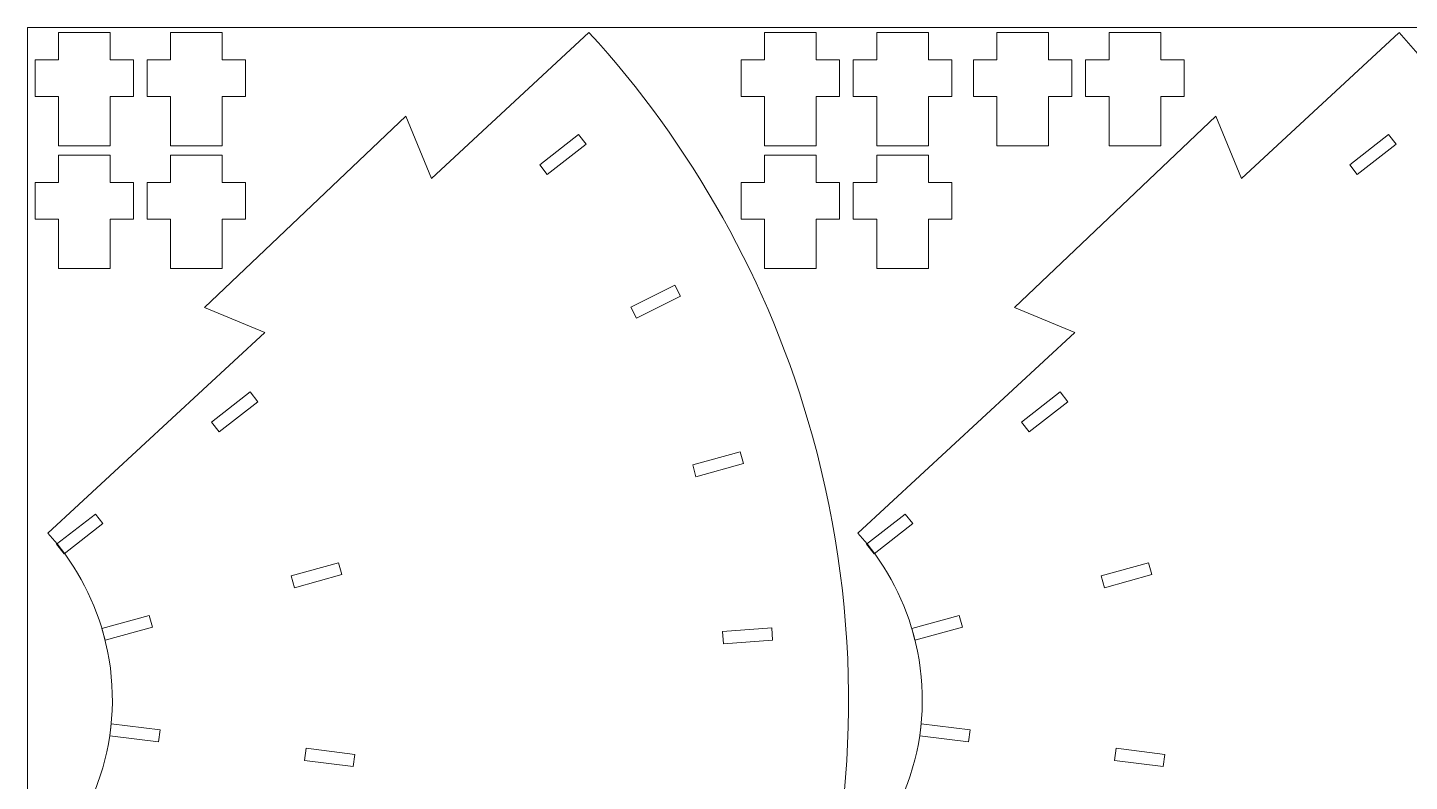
# Model space of a CAD drawing. Header units: centimetres. Extents: x -226 to -75, y 0 to 222.
# Drawn here: x -225.84 to -197.77, y 45 to 60.32 of the extents above; entities that cross this region are included whole.
import ezdxf

# ---------------------------------------------------------------- set-up
doc = ezdxf.new("R2010")
doc.units = ezdxf.units.CM
doc.header["$MEASUREMENT"] = 0
doc.layers.add('layer 1', color=7, linetype='Continuous')

msp = doc.modelspace()

# ---------------------------------------------------------------- linework, layer by layer
at = {"layer": 'layer 1', "color": 250, "lineweight": 20}
msp.add_lwpolyline([(-225.83724, 30.31703), (-175.83724, 30.31703), (-175.83724, 60.31703), (-225.83724, 60.31703), (-225.83724, 30.31703)], close=True, dxfattribs=at)
at = {"layer": 'layer 1', "color": 242, "lineweight": 9}
for points, knots in [([(-224.16221, 59.66582), (-224.16221, 59.66582), (-224.16221, 60.21584), (-224.16221, 60.21584), (-224.16221, 60.21584), (-224.16221, 60.21584), (-225.21222, 60.21584), (-225.21222, 60.21584), (-225.21222, 60.21584), (-225.21222, 60.21584), (-225.21222, 59.66582), (-225.21222, 59.66582), (-225.21222, 59.66582), (-225.21222, 59.66582), (-225.68723, 59.66582), (-225.68723, 59.66582), (-225.68723, 59.66582), (-225.68723, 59.66582), (-225.68723, 58.91582), (-225.68723, 58.91582), (-225.68723, 58.91582), (-225.68723, 58.91582), (-225.21222, 58.91582), (-225.21222, 58.91582), (-225.21222, 58.91582), (-225.21222, 58.91582), (-225.21222, 57.91583), (-225.21222, 57.91583), (-225.21222, 57.91583), (-225.21222, 57.91583), (-224.16221, 57.91583), (-224.16221, 57.91583), (-224.16221, 57.91583), (-224.16221, 57.91583), (-224.16221, 58.91582), (-224.16221, 58.91582), (-224.16221, 58.91582), (-224.16221, 58.91582), (-223.68719, 58.91582), (-223.68719, 58.91582), (-223.68719, 58.91582), (-223.68719, 58.91582), (-223.68719, 59.66582), (-223.68719, 59.66582), (-223.68719, 59.66582), (-223.68719, 59.66582), (-224.16221, 59.66582), (-224.16221, 59.66582)], [0, 0, 0, 0, 0.07692308, 0.07692308, 0.07692308, 0.07692308, 0.15384615, 0.15384615, 0.15384615, 0.15384615, 0.23076923, 0.23076923, 0.23076923, 0.23076923, 0.30769231, 0.30769231, 0.30769231, 0.30769231, 0.38461538, 0.38461538, 0.38461538, 0.38461538, 0.46153846, 0.46153846, 0.46153846, 0.46153846, 0.53846154, 0.53846154, 0.53846154, 0.53846154, 0.61538462, 0.61538462, 0.61538462, 0.61538462, 0.69230769, 0.69230769, 0.69230769, 0.69230769, 0.76923077, 0.76923077, 0.76923077, 0.76923077, 0.84615385, 0.84615385, 0.84615385, 0.84615385, 1, 1, 1, 1]), ([(-214.43265, 60.21546), (-214.43265, 60.21546), (-217.63286, 57.25467), (-217.63286, 57.25467), (-217.63286, 57.25467), (-217.63286, 57.25467), (-217.63282, 57.25474), (-217.63282, 57.25474), (-217.63282, 57.25474), (-217.63282, 57.25474), (-218.15317, 58.51737), (-218.15317, 58.51737), (-218.15317, 58.51737), (-218.15317, 58.51737), (-222.24416, 54.62704), (-222.24416, 54.62704), (-222.24416, 54.62704), (-222.24416, 54.62704), (-221.01547, 54.12532), (-221.01547, 54.12532), (-221.01547, 54.12532), (-221.01547, 54.12532), (-221.01533, 54.12539), (-221.01533, 54.12539), (-221.01533, 54.12539), (-221.01533, 54.12539), (-225.42635, 50.0446), (-225.42635, 50.0446)], [0, 0, 0, 0, 0.125, 0.125, 0.125, 0.125, 0.25, 0.25, 0.25, 0.25, 0.375, 0.375, 0.375, 0.375, 0.5, 0.5, 0.5, 0.5, 0.625, 0.625, 0.625, 0.625, 0.75, 0.75, 0.75, 0.75, 1, 1, 1, 1]), ([(-221.88459, 59.66582), (-221.88459, 59.66582), (-221.88459, 60.21584), (-221.88459, 60.21584), (-221.88459, 60.21584), (-221.88459, 60.21584), (-222.9346, 60.21584), (-222.9346, 60.21584), (-222.9346, 60.21584), (-222.9346, 60.21584), (-222.9346, 59.66582), (-222.9346, 59.66582), (-222.9346, 59.66582), (-222.9346, 59.66582), (-223.40961, 59.66582), (-223.40961, 59.66582), (-223.40961, 59.66582), (-223.40961, 59.66582), (-223.40961, 58.91582), (-223.40961, 58.91582), (-223.40961, 58.91582), (-223.40961, 58.91582), (-222.9346, 58.91582), (-222.9346, 58.91582), (-222.9346, 58.91582), (-222.9346, 58.91582), (-222.9346, 57.91583), (-222.9346, 57.91583), (-222.9346, 57.91583), (-222.9346, 57.91583), (-221.88459, 57.91583), (-221.88459, 57.91583), (-221.88459, 57.91583), (-221.88459, 57.91583), (-221.88459, 58.91582), (-221.88459, 58.91582), (-221.88459, 58.91582), (-221.88459, 58.91582), (-221.40957, 58.91582), (-221.40957, 58.91582), (-221.40957, 58.91582), (-221.40957, 58.91582), (-221.40957, 59.66582), (-221.40957, 59.66582), (-221.40957, 59.66582), (-221.40957, 59.66582), (-221.88459, 59.66582), (-221.88459, 59.66582)], [0, 0, 0, 0, 0.07692308, 0.07692308, 0.07692308, 0.07692308, 0.15384615, 0.15384615, 0.15384615, 0.15384615, 0.23076923, 0.23076923, 0.23076923, 0.23076923, 0.30769231, 0.30769231, 0.30769231, 0.30769231, 0.38461538, 0.38461538, 0.38461538, 0.38461538, 0.46153846, 0.46153846, 0.46153846, 0.46153846, 0.53846154, 0.53846154, 0.53846154, 0.53846154, 0.61538462, 0.61538462, 0.61538462, 0.61538462, 0.69230769, 0.69230769, 0.69230769, 0.69230769, 0.76923077, 0.76923077, 0.76923077, 0.76923077, 0.84615385, 0.84615385, 0.84615385, 0.84615385, 1, 1, 1, 1]), ([(-215.50558, 32.01177), (-210.23088, 36.94514), (-207.83379, 44.59185), (-209.892, 52.0187), (-209.892, 52.0187), (-210.76571, 55.17138), (-212.36141, 57.95842), (-214.43215, 60.21816)], [0, 0, 0, 0, 0.33333333, 0.33333333, 0.33333333, 0.33333333, 1, 1, 1, 1]), ([(-209.81492, 59.66582), (-209.81492, 59.66582), (-209.81492, 60.21584), (-209.81492, 60.21584), (-209.81492, 60.21584), (-209.81492, 60.21584), (-210.86493, 60.21584), (-210.86493, 60.21584), (-210.86493, 60.21584), (-210.86493, 60.21584), (-210.86493, 59.66582), (-210.86493, 59.66582), (-210.86493, 59.66582), (-210.86493, 59.66582), (-211.33994, 59.66582), (-211.33994, 59.66582), (-211.33994, 59.66582), (-211.33994, 59.66582), (-211.33994, 58.91582), (-211.33994, 58.91582), (-211.33994, 58.91582), (-211.33994, 58.91582), (-210.86493, 58.91582), (-210.86493, 58.91582), (-210.86493, 58.91582), (-210.86493, 58.91582), (-210.86493, 57.91583), (-210.86493, 57.91583), (-210.86493, 57.91583), (-210.86493, 57.91583), (-209.81492, 57.91583), (-209.81492, 57.91583), (-209.81492, 57.91583), (-209.81492, 57.91583), (-209.81492, 58.91582), (-209.81492, 58.91582), (-209.81492, 58.91582), (-209.81492, 58.91582), (-209.3399, 58.91582), (-209.3399, 58.91582), (-209.3399, 58.91582), (-209.3399, 58.91582), (-209.3399, 59.66582), (-209.3399, 59.66582), (-209.3399, 59.66582), (-209.3399, 59.66582), (-209.81492, 59.66582), (-209.81492, 59.66582)], [0, 0, 0, 0, 0.07692308, 0.07692308, 0.07692308, 0.07692308, 0.15384615, 0.15384615, 0.15384615, 0.15384615, 0.23076923, 0.23076923, 0.23076923, 0.23076923, 0.30769231, 0.30769231, 0.30769231, 0.30769231, 0.38461538, 0.38461538, 0.38461538, 0.38461538, 0.46153846, 0.46153846, 0.46153846, 0.46153846, 0.53846154, 0.53846154, 0.53846154, 0.53846154, 0.61538462, 0.61538462, 0.61538462, 0.61538462, 0.69230769, 0.69230769, 0.69230769, 0.69230769, 0.76923077, 0.76923077, 0.76923077, 0.76923077, 0.84615385, 0.84615385, 0.84615385, 0.84615385, 1, 1, 1, 1]), ([(-207.5373, 59.66582), (-207.5373, 59.66582), (-207.5373, 60.21584), (-207.5373, 60.21584), (-207.5373, 60.21584), (-207.5373, 60.21584), (-208.58731, 60.21584), (-208.58731, 60.21584), (-208.58731, 60.21584), (-208.58731, 60.21584), (-208.58731, 59.66582), (-208.58731, 59.66582), (-208.58731, 59.66582), (-208.58731, 59.66582), (-209.06232, 59.66582), (-209.06232, 59.66582), (-209.06232, 59.66582), (-209.06232, 59.66582), (-209.06232, 58.91582), (-209.06232, 58.91582), (-209.06232, 58.91582), (-209.06232, 58.91582), (-208.58731, 58.91582), (-208.58731, 58.91582), (-208.58731, 58.91582), (-208.58731, 58.91582), (-208.58731, 57.91583), (-208.58731, 57.91583), (-208.58731, 57.91583), (-208.58731, 57.91583), (-207.5373, 57.91583), (-207.5373, 57.91583), (-207.5373, 57.91583), (-207.5373, 57.91583), (-207.5373, 58.91582), (-207.5373, 58.91582), (-207.5373, 58.91582), (-207.5373, 58.91582), (-207.06228, 58.91582), (-207.06228, 58.91582), (-207.06228, 58.91582), (-207.06228, 58.91582), (-207.06228, 59.66582), (-207.06228, 59.66582), (-207.06228, 59.66582), (-207.06228, 59.66582), (-207.5373, 59.66582), (-207.5373, 59.66582)], [0, 0, 0, 0, 0.07692308, 0.07692308, 0.07692308, 0.07692308, 0.15384615, 0.15384615, 0.15384615, 0.15384615, 0.23076923, 0.23076923, 0.23076923, 0.23076923, 0.30769231, 0.30769231, 0.30769231, 0.30769231, 0.38461538, 0.38461538, 0.38461538, 0.38461538, 0.46153846, 0.46153846, 0.46153846, 0.46153846, 0.53846154, 0.53846154, 0.53846154, 0.53846154, 0.61538462, 0.61538462, 0.61538462, 0.61538462, 0.69230769, 0.69230769, 0.69230769, 0.69230769, 0.76923077, 0.76923077, 0.76923077, 0.76923077, 0.84615385, 0.84615385, 0.84615385, 0.84615385, 1, 1, 1, 1]), ([(-197.97848, 60.21394), (-197.97848, 60.21394), (-201.17733, 57.25467), (-201.17733, 57.25467), (-201.17733, 57.25467), (-201.17733, 57.25467), (-201.17729, 57.25474), (-201.17729, 57.25474), (-201.17729, 57.25474), (-201.17729, 57.25474), (-201.69764, 58.51737), (-201.69764, 58.51737), (-201.69764, 58.51737), (-201.69764, 58.51737), (-205.78863, 54.62704), (-205.78863, 54.62704), (-205.78863, 54.62704), (-205.78863, 54.62704), (-204.55994, 54.12532), (-204.55994, 54.12532), (-204.55994, 54.12532), (-204.55994, 54.12532), (-204.55979, 54.12539), (-204.55979, 54.12539), (-204.55979, 54.12539), (-204.55979, 54.12539), (-208.97082, 50.0446), (-208.97082, 50.0446)], [0, 0, 0, 0, 0.125, 0.125, 0.125, 0.125, 0.25, 0.25, 0.25, 0.25, 0.375, 0.375, 0.375, 0.375, 0.5, 0.5, 0.5, 0.5, 0.625, 0.625, 0.625, 0.625, 0.75, 0.75, 0.75, 0.75, 1, 1, 1, 1]), ([(-205.09495, 59.66582), (-205.09495, 59.66582), (-205.09495, 60.21584), (-205.09495, 60.21584), (-205.09495, 60.21584), (-205.09495, 60.21584), (-206.14496, 60.21584), (-206.14496, 60.21584), (-206.14496, 60.21584), (-206.14496, 60.21584), (-206.14496, 59.66582), (-206.14496, 59.66582), (-206.14496, 59.66582), (-206.14496, 59.66582), (-206.61997, 59.66582), (-206.61997, 59.66582), (-206.61997, 59.66582), (-206.61997, 59.66582), (-206.61997, 58.91582), (-206.61997, 58.91582), (-206.61997, 58.91582), (-206.61997, 58.91582), (-206.14496, 58.91582), (-206.14496, 58.91582), (-206.14496, 58.91582), (-206.14496, 58.91582), (-206.14496, 57.91583), (-206.14496, 57.91583), (-206.14496, 57.91583), (-206.14496, 57.91583), (-205.09495, 57.91583), (-205.09495, 57.91583), (-205.09495, 57.91583), (-205.09495, 57.91583), (-205.09495, 58.91582), (-205.09495, 58.91582), (-205.09495, 58.91582), (-205.09495, 58.91582), (-204.61993, 58.91582), (-204.61993, 58.91582), (-204.61993, 58.91582), (-204.61993, 58.91582), (-204.61993, 59.66582), (-204.61993, 59.66582), (-204.61993, 59.66582), (-204.61993, 59.66582), (-205.09495, 59.66582), (-205.09495, 59.66582)], [0, 0, 0, 0, 0.07692308, 0.07692308, 0.07692308, 0.07692308, 0.15384615, 0.15384615, 0.15384615, 0.15384615, 0.23076923, 0.23076923, 0.23076923, 0.23076923, 0.30769231, 0.30769231, 0.30769231, 0.30769231, 0.38461538, 0.38461538, 0.38461538, 0.38461538, 0.46153846, 0.46153846, 0.46153846, 0.46153846, 0.53846154, 0.53846154, 0.53846154, 0.53846154, 0.61538462, 0.61538462, 0.61538462, 0.61538462, 0.69230769, 0.69230769, 0.69230769, 0.69230769, 0.76923077, 0.76923077, 0.76923077, 0.76923077, 0.84615385, 0.84615385, 0.84615385, 0.84615385, 1, 1, 1, 1]), ([(-202.81732, 59.66582), (-202.81732, 59.66582), (-202.81732, 60.21584), (-202.81732, 60.21584), (-202.81732, 60.21584), (-202.81732, 60.21584), (-203.86733, 60.21584), (-203.86733, 60.21584), (-203.86733, 60.21584), (-203.86733, 60.21584), (-203.86733, 59.66582), (-203.86733, 59.66582), (-203.86733, 59.66582), (-203.86733, 59.66582), (-204.34234, 59.66582), (-204.34234, 59.66582), (-204.34234, 59.66582), (-204.34234, 59.66582), (-204.34234, 58.91582), (-204.34234, 58.91582), (-204.34234, 58.91582), (-204.34234, 58.91582), (-203.86733, 58.91582), (-203.86733, 58.91582), (-203.86733, 58.91582), (-203.86733, 58.91582), (-203.86733, 57.91583), (-203.86733, 57.91583), (-203.86733, 57.91583), (-203.86733, 57.91583), (-202.81732, 57.91583), (-202.81732, 57.91583), (-202.81732, 57.91583), (-202.81732, 57.91583), (-202.81732, 58.91582), (-202.81732, 58.91582), (-202.81732, 58.91582), (-202.81732, 58.91582), (-202.3423, 58.91582), (-202.3423, 58.91582), (-202.3423, 58.91582), (-202.3423, 58.91582), (-202.3423, 59.66582), (-202.3423, 59.66582), (-202.3423, 59.66582), (-202.3423, 59.66582), (-202.81732, 59.66582), (-202.81732, 59.66582)], [0, 0, 0, 0, 0.07692308, 0.07692308, 0.07692308, 0.07692308, 0.15384615, 0.15384615, 0.15384615, 0.15384615, 0.23076923, 0.23076923, 0.23076923, 0.23076923, 0.30769231, 0.30769231, 0.30769231, 0.30769231, 0.38461538, 0.38461538, 0.38461538, 0.38461538, 0.46153846, 0.46153846, 0.46153846, 0.46153846, 0.53846154, 0.53846154, 0.53846154, 0.53846154, 0.61538462, 0.61538462, 0.61538462, 0.61538462, 0.69230769, 0.69230769, 0.69230769, 0.69230769, 0.76923077, 0.76923077, 0.76923077, 0.76923077, 0.84615385, 0.84615385, 0.84615385, 0.84615385, 1, 1, 1, 1]), ([(-199.04998, 32.01177), (-193.77529, 36.94514), (-191.3782, 44.59185), (-193.43641, 52.0187), (-193.43641, 52.0187), (-194.31012, 55.17138), (-195.90439, 57.95633), (-197.97511, 60.21607)], [0, 0, 0, 0, 0.33333333, 0.33333333, 0.33333333, 0.33333333, 1, 1, 1, 1]), ([(-224.16221, 57.17287), (-224.16221, 57.17287), (-224.16221, 57.72289), (-224.16221, 57.72289), (-224.16221, 57.72289), (-224.16221, 57.72289), (-225.21222, 57.72289), (-225.21222, 57.72289), (-225.21222, 57.72289), (-225.21222, 57.72289), (-225.21222, 57.17287), (-225.21222, 57.17287), (-225.21222, 57.17287), (-225.21222, 57.17287), (-225.68723, 57.17287), (-225.68723, 57.17287), (-225.68723, 57.17287), (-225.68723, 57.17287), (-225.68723, 56.42287), (-225.68723, 56.42287), (-225.68723, 56.42287), (-225.68723, 56.42287), (-225.21222, 56.42287), (-225.21222, 56.42287), (-225.21222, 56.42287), (-225.21222, 56.42287), (-225.21222, 55.42288), (-225.21222, 55.42288), (-225.21222, 55.42288), (-225.21222, 55.42288), (-224.16221, 55.42288), (-224.16221, 55.42288), (-224.16221, 55.42288), (-224.16221, 55.42288), (-224.16221, 56.42287), (-224.16221, 56.42287), (-224.16221, 56.42287), (-224.16221, 56.42287), (-223.68719, 56.42287), (-223.68719, 56.42287), (-223.68719, 56.42287), (-223.68719, 56.42287), (-223.68719, 57.17287), (-223.68719, 57.17287), (-223.68719, 57.17287), (-223.68719, 57.17287), (-224.16221, 57.17287), (-224.16221, 57.17287)], [0, 0, 0, 0, 0.07692308, 0.07692308, 0.07692308, 0.07692308, 0.15384615, 0.15384615, 0.15384615, 0.15384615, 0.23076923, 0.23076923, 0.23076923, 0.23076923, 0.30769231, 0.30769231, 0.30769231, 0.30769231, 0.38461538, 0.38461538, 0.38461538, 0.38461538, 0.46153846, 0.46153846, 0.46153846, 0.46153846, 0.53846154, 0.53846154, 0.53846154, 0.53846154, 0.61538462, 0.61538462, 0.61538462, 0.61538462, 0.69230769, 0.69230769, 0.69230769, 0.69230769, 0.76923077, 0.76923077, 0.76923077, 0.76923077, 0.84615385, 0.84615385, 0.84615385, 0.84615385, 1, 1, 1, 1]), ([(-221.88459, 57.17287), (-221.88459, 57.17287), (-221.88459, 57.72289), (-221.88459, 57.72289), (-221.88459, 57.72289), (-221.88459, 57.72289), (-222.9346, 57.72289), (-222.9346, 57.72289), (-222.9346, 57.72289), (-222.9346, 57.72289), (-222.9346, 57.17287), (-222.9346, 57.17287), (-222.9346, 57.17287), (-222.9346, 57.17287), (-223.40961, 57.17287), (-223.40961, 57.17287), (-223.40961, 57.17287), (-223.40961, 57.17287), (-223.40961, 56.42287), (-223.40961, 56.42287), (-223.40961, 56.42287), (-223.40961, 56.42287), (-222.9346, 56.42287), (-222.9346, 56.42287), (-222.9346, 56.42287), (-222.9346, 56.42287), (-222.9346, 55.42288), (-222.9346, 55.42288), (-222.9346, 55.42288), (-222.9346, 55.42288), (-221.88459, 55.42288), (-221.88459, 55.42288), (-221.88459, 55.42288), (-221.88459, 55.42288), (-221.88459, 56.42287), (-221.88459, 56.42287), (-221.88459, 56.42287), (-221.88459, 56.42287), (-221.40957, 56.42287), (-221.40957, 56.42287), (-221.40957, 56.42287), (-221.40957, 56.42287), (-221.40957, 57.17287), (-221.40957, 57.17287), (-221.40957, 57.17287), (-221.40957, 57.17287), (-221.88459, 57.17287), (-221.88459, 57.17287)], [0, 0, 0, 0, 0.07692308, 0.07692308, 0.07692308, 0.07692308, 0.15384615, 0.15384615, 0.15384615, 0.15384615, 0.23076923, 0.23076923, 0.23076923, 0.23076923, 0.30769231, 0.30769231, 0.30769231, 0.30769231, 0.38461538, 0.38461538, 0.38461538, 0.38461538, 0.46153846, 0.46153846, 0.46153846, 0.46153846, 0.53846154, 0.53846154, 0.53846154, 0.53846154, 0.61538462, 0.61538462, 0.61538462, 0.61538462, 0.69230769, 0.69230769, 0.69230769, 0.69230769, 0.76923077, 0.76923077, 0.76923077, 0.76923077, 0.84615385, 0.84615385, 0.84615385, 0.84615385, 1, 1, 1, 1]), ([(-209.81492, 57.17287), (-209.81492, 57.17287), (-209.81492, 57.72289), (-209.81492, 57.72289), (-209.81492, 57.72289), (-209.81492, 57.72289), (-210.86493, 57.72289), (-210.86493, 57.72289), (-210.86493, 57.72289), (-210.86493, 57.72289), (-210.86493, 57.17287), (-210.86493, 57.17287), (-210.86493, 57.17287), (-210.86493, 57.17287), (-211.33994, 57.17287), (-211.33994, 57.17287), (-211.33994, 57.17287), (-211.33994, 57.17287), (-211.33994, 56.42287), (-211.33994, 56.42287), (-211.33994, 56.42287), (-211.33994, 56.42287), (-210.86493, 56.42287), (-210.86493, 56.42287), (-210.86493, 56.42287), (-210.86493, 56.42287), (-210.86493, 55.42288), (-210.86493, 55.42288), (-210.86493, 55.42288), (-210.86493, 55.42288), (-209.81492, 55.42288), (-209.81492, 55.42288), (-209.81492, 55.42288), (-209.81492, 55.42288), (-209.81492, 56.42287), (-209.81492, 56.42287), (-209.81492, 56.42287), (-209.81492, 56.42287), (-209.33991, 56.42287), (-209.33991, 56.42287), (-209.33991, 56.42287), (-209.33991, 56.42287), (-209.33991, 57.17287), (-209.33991, 57.17287), (-209.33991, 57.17287), (-209.33991, 57.17287), (-209.81492, 57.17287), (-209.81492, 57.17287)], [0, 0, 0, 0, 0.07692308, 0.07692308, 0.07692308, 0.07692308, 0.15384615, 0.15384615, 0.15384615, 0.15384615, 0.23076923, 0.23076923, 0.23076923, 0.23076923, 0.30769231, 0.30769231, 0.30769231, 0.30769231, 0.38461538, 0.38461538, 0.38461538, 0.38461538, 0.46153846, 0.46153846, 0.46153846, 0.46153846, 0.53846154, 0.53846154, 0.53846154, 0.53846154, 0.61538462, 0.61538462, 0.61538462, 0.61538462, 0.69230769, 0.69230769, 0.69230769, 0.69230769, 0.76923077, 0.76923077, 0.76923077, 0.76923077, 0.84615385, 0.84615385, 0.84615385, 0.84615385, 1, 1, 1, 1]), ([(-207.5373, 57.17287), (-207.5373, 57.17287), (-207.5373, 57.72289), (-207.5373, 57.72289), (-207.5373, 57.72289), (-207.5373, 57.72289), (-208.58731, 57.72289), (-208.58731, 57.72289), (-208.58731, 57.72289), (-208.58731, 57.72289), (-208.58731, 57.17287), (-208.58731, 57.17287), (-208.58731, 57.17287), (-208.58731, 57.17287), (-209.06232, 57.17287), (-209.06232, 57.17287), (-209.06232, 57.17287), (-209.06232, 57.17287), (-209.06232, 56.42287), (-209.06232, 56.42287), (-209.06232, 56.42287), (-209.06232, 56.42287), (-208.58731, 56.42287), (-208.58731, 56.42287), (-208.58731, 56.42287), (-208.58731, 56.42287), (-208.58731, 55.42288), (-208.58731, 55.42288), (-208.58731, 55.42288), (-208.58731, 55.42288), (-207.5373, 55.42288), (-207.5373, 55.42288), (-207.5373, 55.42288), (-207.5373, 55.42288), (-207.5373, 56.42287), (-207.5373, 56.42287), (-207.5373, 56.42287), (-207.5373, 56.42287), (-207.06228, 56.42287), (-207.06228, 56.42287), (-207.06228, 56.42287), (-207.06228, 56.42287), (-207.06228, 57.17287), (-207.06228, 57.17287), (-207.06228, 57.17287), (-207.06228, 57.17287), (-207.5373, 57.17287), (-207.5373, 57.17287)], [0, 0, 0, 0, 0.07692308, 0.07692308, 0.07692308, 0.07692308, 0.15384615, 0.15384615, 0.15384615, 0.15384615, 0.23076923, 0.23076923, 0.23076923, 0.23076923, 0.30769231, 0.30769231, 0.30769231, 0.30769231, 0.38461538, 0.38461538, 0.38461538, 0.38461538, 0.46153846, 0.46153846, 0.46153846, 0.46153846, 0.53846154, 0.53846154, 0.53846154, 0.53846154, 0.61538462, 0.61538462, 0.61538462, 0.61538462, 0.69230769, 0.69230769, 0.69230769, 0.69230769, 0.76923077, 0.76923077, 0.76923077, 0.76923077, 0.84615385, 0.84615385, 0.84615385, 0.84615385, 1, 1, 1, 1]), ([(-225.09697, 49.62315), (-225.09697, 49.62315), (-225.24912, 49.81771), (-225.24912, 49.81771), (-225.24912, 49.81771), (-225.24912, 49.81771), (-224.4614, 50.4338), (-224.4614, 50.4338), (-224.4614, 50.4338), (-224.4614, 50.4338), (-224.30925, 50.23921), (-224.30925, 50.23921), (-224.30925, 50.23921), (-224.30925, 50.23921), (-225.09697, 49.62315), (-225.09697, 49.62315)], [0, 0, 0, 0, 0.2, 0.2, 0.2, 0.2, 0.4, 0.4, 0.4, 0.4, 0.6, 0.6, 0.6, 0.6, 1, 1, 1, 1]), ([(-208.64143, 49.62315), (-208.64143, 49.62315), (-208.79359, 49.81771), (-208.79359, 49.81771), (-208.79359, 49.81771), (-208.79359, 49.81771), (-208.00587, 50.4338), (-208.00587, 50.4338), (-208.00587, 50.4338), (-208.00587, 50.4338), (-207.85372, 50.23921), (-207.85372, 50.23921), (-207.85372, 50.23921), (-207.85372, 50.23921), (-208.64143, 49.62315), (-208.64143, 49.62315)], [0, 0, 0, 0, 0.2, 0.2, 0.2, 0.2, 0.4, 0.4, 0.4, 0.4, 0.6, 0.6, 0.6, 0.6, 1, 1, 1, 1]), ([(-225.42635, 50.04459), (-224.90855, 49.47803), (-224.51354, 48.78348), (-224.29644, 47.99358), (-224.29644, 47.99358), (-223.78876, 46.14661), (-224.38195, 44.24768), (-225.68699, 43.01645)], [0, 0, 0, 0, 0.33333333, 0.33333333, 0.33333333, 0.33333333, 1, 1, 1, 1]), ([(-208.97082, 50.04459), (-208.45301, 49.47803), (-208.05801, 48.78348), (-207.84091, 47.99358), (-207.84091, 47.99358), (-207.33322, 46.14661), (-207.92642, 44.24768), (-209.23145, 43.01645)], [0, 0, 0, 0, 0.33333333, 0.33333333, 0.33333333, 0.33333333, 1, 1, 1, 1]), ([(-224.26494, 47.86774), (-224.26494, 47.86774), (-224.33105, 48.1058), (-224.33105, 48.1058), (-224.33105, 48.1058), (-224.33105, 48.1058), (-223.36755, 48.37356), (-223.36755, 48.37356), (-223.36755, 48.37356), (-223.36755, 48.37356), (-223.3014, 48.13557), (-223.3014, 48.13557), (-223.3014, 48.13557), (-223.3014, 48.13557), (-224.26494, 47.86774), (-224.26494, 47.86774)], [0, 0, 0, 0, 0.2, 0.2, 0.2, 0.2, 0.4, 0.4, 0.4, 0.4, 0.6, 0.6, 0.6, 0.6, 1, 1, 1, 1]), ([(-207.80941, 47.86774), (-207.80941, 47.86774), (-207.87552, 48.1058), (-207.87552, 48.1058), (-207.87552, 48.1058), (-207.87552, 48.1058), (-206.91201, 48.37356), (-206.91201, 48.37356), (-206.91201, 48.37356), (-206.91201, 48.37356), (-206.84587, 48.13557), (-206.84587, 48.13557), (-206.84587, 48.13557), (-206.84587, 48.13557), (-207.80941, 47.86774), (-207.80941, 47.86774)], [0, 0, 0, 0, 0.2, 0.2, 0.2, 0.2, 0.4, 0.4, 0.4, 0.4, 0.6, 0.6, 0.6, 0.6, 1, 1, 1, 1]), ([(-223.14539, 46.05128), (-223.14539, 46.05128), (-223.17537, 45.80621), (-223.17537, 45.80621), (-223.17537, 45.80621), (-223.17537, 45.80621), (-224.16798, 45.92753), (-224.16798, 45.92753), (-224.16798, 45.92753), (-224.16798, 45.92753), (-224.138, 46.17267), (-224.138, 46.17267), (-224.138, 46.17267), (-224.138, 46.17267), (-223.14539, 46.05128), (-223.14539, 46.05128)], [0, 0, 0, 0, 0.2, 0.2, 0.2, 0.2, 0.4, 0.4, 0.4, 0.4, 0.6, 0.6, 0.6, 0.6, 1, 1, 1, 1]), ([(-206.68986, 46.05128), (-206.68986, 46.05128), (-206.71984, 45.80621), (-206.71984, 45.80621), (-206.71984, 45.80621), (-206.71984, 45.80621), (-207.71245, 45.92753), (-207.71245, 45.92753), (-207.71245, 45.92753), (-207.71245, 45.92753), (-207.68247, 46.17267), (-207.68247, 46.17267), (-207.68247, 46.17267), (-207.68247, 46.17267), (-206.68986, 46.05128), (-206.68986, 46.05128)], [0, 0, 0, 0, 0.2, 0.2, 0.2, 0.2, 0.4, 0.4, 0.4, 0.4, 0.6, 0.6, 0.6, 0.6, 1, 1, 1, 1])]:
    msp.add_open_spline(points, degree=3, knots=knots, dxfattribs=at)
for points in [[(-215.43303, 57.52844), (-215.43303, 57.52844), (-214.64439, 58.14549), (-214.64439, 58.14549)], [(-214.64437, 58.1455), (-214.64437, 58.1455), (-214.49078, 57.9478), (-214.49078, 57.9478)], [(-198.97743, 57.52844), (-198.97743, 57.52844), (-198.18879, 58.14549), (-198.18879, 58.14549)], [(-198.18877, 58.1455), (-198.18877, 58.1455), (-198.03517, 57.9478), (-198.03517, 57.9478)], [(-214.49076, 57.94778), (-214.49076, 57.94778), (-215.2795, 57.33084), (-215.2795, 57.33084)], [(-198.03516, 57.94778), (-198.03516, 57.94778), (-198.8239, 57.33084), (-198.8239, 57.33084)], [(-215.27951, 57.33083), (-215.27951, 57.33083), (-215.43304, 57.52846), (-215.43304, 57.52846)], [(-198.82391, 57.33083), (-198.82391, 57.33083), (-198.97744, 57.52846), (-198.97744, 57.52846)], [(-213.58022, 54.63484), (-213.58022, 54.63484), (-212.68639, 55.08537), (-212.68639, 55.08537)], [(-212.68639, 55.08539), (-212.68639, 55.08539), (-212.57424, 54.86145), (-212.57424, 54.86145)], [(-212.57425, 54.86146), (-212.57425, 54.86146), (-213.46808, 54.41092), (-213.46808, 54.41092)], [(-213.46808, 54.41091), (-213.46808, 54.41091), (-213.58023, 54.63485), (-213.58023, 54.63485)], [(-222.10059, 52.29803), (-222.10059, 52.29803), (-221.31365, 52.91366), (-221.31365, 52.91366)], [(-221.31367, 52.91367), (-221.31367, 52.91367), (-221.16031, 52.71615), (-221.16031, 52.71615)], [(-205.64506, 52.29803), (-205.64506, 52.29803), (-204.85812, 52.91366), (-204.85812, 52.91366)], [(-204.85813, 52.91367), (-204.85813, 52.91367), (-204.70478, 52.71615), (-204.70478, 52.71615)], [(-221.16032, 52.71616), (-221.16032, 52.71616), (-221.9473, 52.10064), (-221.9473, 52.10064)], [(-204.70479, 52.71616), (-204.70479, 52.71616), (-205.49177, 52.10064), (-205.49177, 52.10064)], [(-221.94729, 52.10063), (-221.94729, 52.10063), (-222.1006, 52.29804), (-222.1006, 52.29804)], [(-205.49176, 52.10063), (-205.49176, 52.10063), (-205.64507, 52.29804), (-205.64507, 52.29804)], [(-212.32589, 51.43342), (-212.32589, 51.43342), (-211.36147, 51.70008), (-211.36147, 51.70008)], [(-211.36147, 51.70007), (-211.36147, 51.70007), (-211.29501, 51.45834), (-211.29501, 51.45834)], [(-212.25944, 51.19171), (-212.25944, 51.19171), (-212.3259, 51.43343), (-212.3259, 51.43343)], [(-211.29502, 51.45836), (-211.29502, 51.45836), (-212.25944, 51.19169), (-212.25944, 51.19169)], [(-220.48416, 49.1774), (-220.48416, 49.1774), (-219.5221, 49.44335), (-219.5221, 49.44335)], [(-219.52211, 49.44336), (-219.52211, 49.44336), (-219.45576, 49.20199), (-219.45576, 49.20199)], [(-204.02862, 49.1774), (-204.02862, 49.1774), (-203.06656, 49.44335), (-203.06656, 49.44335)], [(-203.06658, 49.44336), (-203.06658, 49.44336), (-203.00022, 49.20199), (-203.00022, 49.20199)], [(-220.4177, 48.93596), (-220.4177, 48.93596), (-220.48416, 49.1774), (-220.48416, 49.1774)], [(-219.45576, 49.20199), (-219.45576, 49.20199), (-220.41772, 48.93596), (-220.41772, 48.93596)], [(-203.96217, 48.93596), (-203.96217, 48.93596), (-204.02863, 49.1774), (-204.02863, 49.1774)], [(-203.00023, 49.20199), (-203.00023, 49.20199), (-203.96218, 48.93596), (-203.96218, 48.93596)], [(-211.70054, 47.79801), (-211.70054, 47.79801), (-211.71867, 48.04806), (-211.71867, 48.04806)], [(-211.71866, 48.04806), (-211.71866, 48.04806), (-210.72094, 48.12048), (-210.72094, 48.12048)], [(-210.72093, 48.12047), (-210.72093, 48.12047), (-210.7028, 47.87053), (-210.7028, 47.87053)], [(-210.70281, 47.87053), (-210.70281, 47.87053), (-211.70053, 47.798), (-211.70053, 47.798)], [(-220.21113, 45.42541), (-220.21113, 45.42541), (-220.18055, 45.67387), (-220.18055, 45.67387)], [(-220.18054, 45.67387), (-220.18054, 45.67387), (-219.19019, 45.54969), (-219.19019, 45.54969)], [(-219.19018, 45.54971), (-219.19018, 45.54971), (-219.2209, 45.30125), (-219.2209, 45.30125)], [(-203.7556, 45.42541), (-203.7556, 45.42541), (-203.72501, 45.67387), (-203.72501, 45.67387)], [(-203.72501, 45.67387), (-203.72501, 45.67387), (-202.73465, 45.54969), (-202.73465, 45.54969)], [(-202.73465, 45.54971), (-202.73465, 45.54971), (-202.76537, 45.30125), (-202.76537, 45.30125)], [(-219.22091, 45.30125), (-219.22091, 45.30125), (-220.21112, 45.42543), (-220.21112, 45.42543)], [(-202.76538, 45.30125), (-202.76538, 45.30125), (-203.75559, 45.42543), (-203.75559, 45.42543)]]:
    msp.add_open_spline(points, degree=3, dxfattribs=at)

doc.saveas('drawing.dxf')
